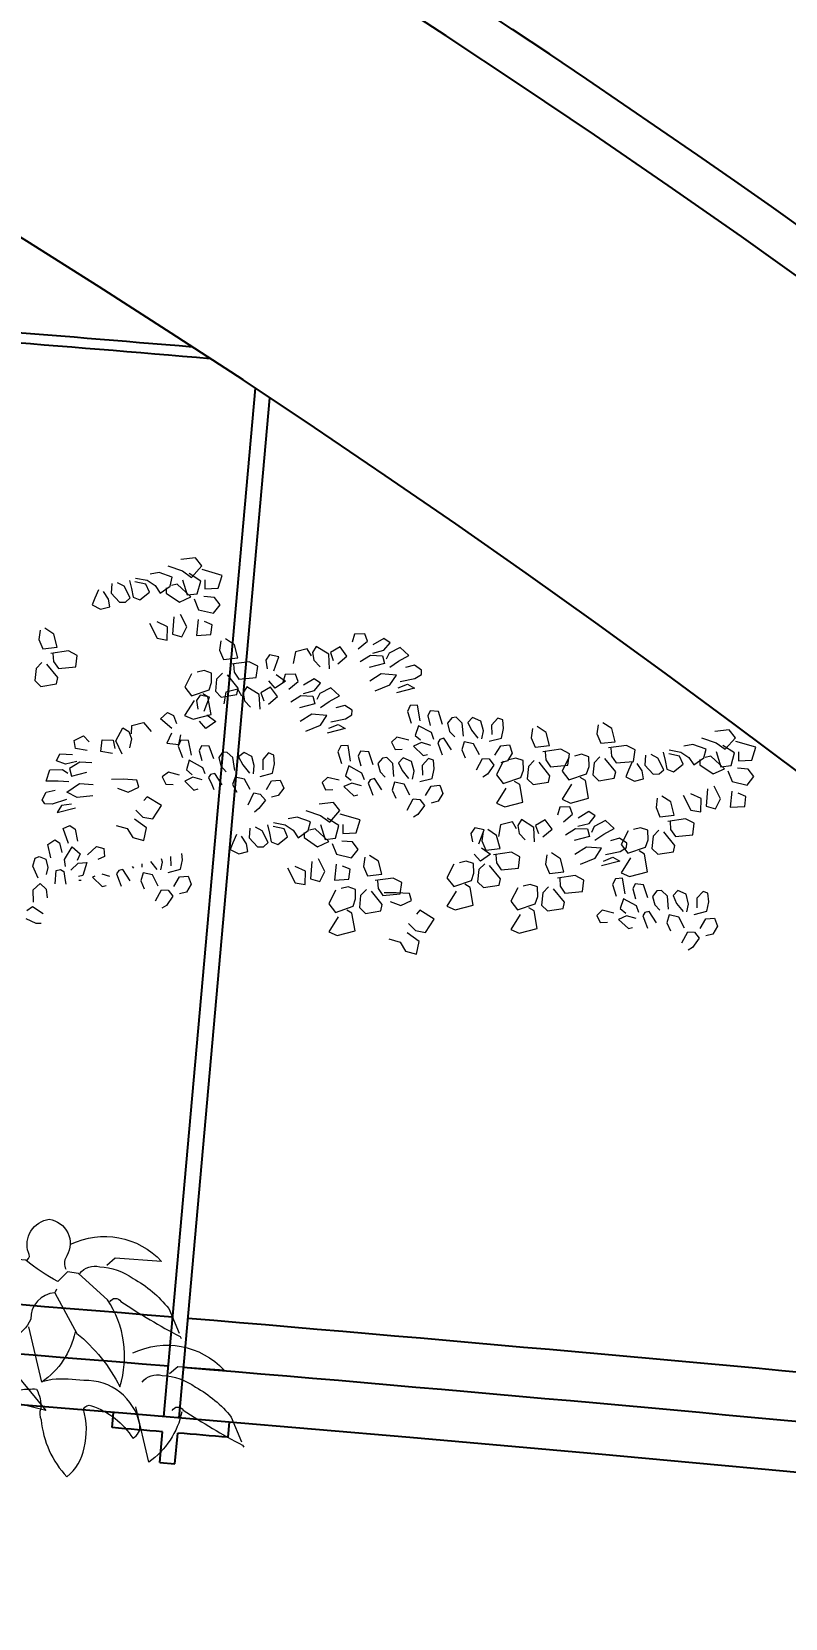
# Model space of a CAD drawing. Header units: metres. Extents: x 10 to 239, y 2 to 253.
# Drawn here: x 70.056 to 71.545, y 172.87 to 176.006 of the extents above; entities that cross this region are included whole.
import ezdxf

# ---------------------------------------------------------------- set-up
doc = ezdxf.new("R2010")
doc.units = ezdxf.units.M
doc.header["$MEASUREMENT"] = 0
doc.layers.get('Defpoints').update_dxf_attribs({"color": 9})
for name, color, linetype in [('-cotas', 252, 'Continuous'), ('1', 7, 'Continuous'), ('1estruct arco', 7, 'Continuous')]:
    doc.layers.add(name, color=color, linetype=linetype)
doc.layers.add('bloques veg', color=7, linetype='Continuous', lineweight=0, true_color=0xbbd5a5)
doc.styles.get("Standard").update_dxf_attribs({"font": 'arial.ttf'})
doc.dimstyles.get("Standard").update_dxf_attribs({"dimtxt": 0.18, "dimasz": 0.18, "dimexe": 0.18, "dimexo": 0.0625, "dimgap": 0.09, "dimtad": 0, "dimtih": 1, "dimtoh": 1, "dimdec": 4, "dimzin": 0, "dimdsep": 46, "dimtxsty": 'Standard', "dimcen": 0.09, "dimadec": 0, "dimazin": 0, "dimtfac": 1, "dimtdec": 4, "dimtofl": 0, "dimtmove": 0, "dimatfit": 3, "dimfxl": 1, "dimtolj": 1, "dimtzin": 0, "dimarcsym": 0})

# ---------------------------------------------------------------- blocks, each defined once
blk = doc.blocks.new('A$C510C2C19')
at = {"layer": 'bloques veg'}
for points in [[(1064.5, 302.1, 0.4142), (1065.3, 312.3, -0.472687), (1089.1, 358.3, -0.53009), (1116.4, 312.3, 0.260727), (1115.5, 296.2), (1116.4, 294.5)], [(1119.8, 327.7, -0.32872), (1241.5, 314.9), (1180.2, 314), (1170, 303.8)], [(1104.5, 262.1), (1137.6, 211.1, -0.107803), (1199.8, 145.5, 0.230988), (1174.2, 258.7), (1133.4, 290.2), (1118.9, 291.1), (1107, 277.4, -0.051575), (1062.8, 302.1), (1018.5, 302.1)], [(1135.1, 290.2, -0.301208), (1160.6, 301.3, -0.145798), (1205.7, 289.4, -0.098267), (1255.9, 253.6), (1272.1, 222.1)], [(1106.2, 267.2), (1104.5, 262.1, 0.41008), (1075.5, 224.7, -0.148804), (1054.2, 197.4, -0.087555), (1033.8, 179.6), (1105.3, 106.4), (1017.6, 120.9), (1015.1, 118.3)], [(1177.6, 256.2, -0.587067), (1192.1, 257.9, 0.025208), (1273.8, 217.9), (1275.5, 215.3)], [(1135.1, 212.8, -0.189499), (1096.8, 143), (1073.8, 214.5)], [(1213.5, 191.4, -0.32872), (1335.2, 178.6), (1273.9, 177.8), (1263.7, 167.6)], [(982.5, 97, -0.228485), (1014, 124.2, -0.153412), (1069.3, 131, -0.03476), (1090.6, 133.6, -0.136078), (1098.3, 108, 0.226822), (1100, 93.6, 0.168655), (1140, 21.2, 0.166977), (1159.5, 61.2, 0.132034), (1154.4, 112.3, -0.4142), (1164.6, 117.4, -0.176117), (1222.5, 79.1, 0.333328), (1230.2, 97.8, 0.370255), (1151.9, 149.8, 0.04158), (1110.2, 148), (1096.6, 143.8)], [(1228.8, 154, -0.301208), (1254.4, 165, -0.145798), (1299.5, 153.1, -0.098267), (1349.7, 117.4), (1365.8, 85.9)], [(1284.2, 119.1, -0.189499), (1245.9, 49.3), (1222.9, 120.8)], [(1271.4, 119.9, -0.587067), (1285.8, 121.6, 0.025208), (1367.5, 81.6), (1369.3, 79.1)]]:
    blk.add_lwpolyline(points, format="xyb", dxfattribs=at)
blk = doc.blocks.new('*D90')
at = {"layer": '-cotas', "color": 0, "lineweight": -2, "transparency": 16777216}
for p, q in [((35.5997, 175.5332), (35.5997, 162.1857)), ((89.3642, 175.5332), (89.3642, 162.1857)), ((35.7797, 162.3657), (58.2102, 162.3657)), ((89.1842, 162.3657), (59.8709, 162.3657))]:
    blk.add_line(p, q, dxfattribs=at)
at = {"layer": '-cotas', "color": 0, "transparency": 16777216}
for points in [[(35.7797, 162.3957), (35.7797, 162.3357), (35.5997, 162.3657)], [(89.1842, 162.3957), (89.1842, 162.3357), (89.3642, 162.3657)]]:
    blk.add_solid(points, dxfattribs=at)
at = {"layer": 'Defpoints', "color": 0, "transparency": 16777216}
for p in [(35.5997, 175.5957), (89.3642, 175.5957), (89.3642, 162.3657)]:
    blk.add_point(p, dxfattribs=at)
at = {"layer": '-cotas', "color": 0, "transparency": 16777216, "insert": (59.0405, 162.3657), "char_height": 0.3, "attachment_point": 5}
blk.add_mtext('\\A1;53.7645', dxfattribs=at)
blk = doc.blocks.new('A$C0C3707A3')
at = {"layer": 'bloques veg'}
for p, q in [((2.0243, 0.6061), (2.0473, 0.5983)), ((2.0674, 0.6188), (2.0448, 0.6163)), ((2.0473, 0.5983), (2.0617, 0.5882)), ((2.0617, 0.5882), (2.0777, 0.6064)), ((2.0777, 0.6064), (2.0674, 0.6188)), ((2.1096, 0.5917), (2.0781, 0.6007)), ((1.9364, 0.5779), (1.9359, 0.5626)), ((1.9561, 0.5739), (1.9454, 0.5791)), ((1.9657, 0.5555), (1.9561, 0.5739)), ((1.9642, 0.583), (1.9677, 0.57)), ((1.9902, 0.5772), (1.9729, 0.5807)), ((1.9736, 0.5867), (1.992, 0.5835)), ((1.9958, 0.5647), (1.9902, 0.5772)), ((1.992, 0.5835), (2.0046, 0.5752)), ((2.0108, 0.5955), (1.9964, 0.5928)), ((2.0046, 0.5752), (2.0125, 0.5634)), ((2.0314, 0.5882), (2.0108, 0.5955)), ((2.0125, 0.5634), (2.0281, 0.5745)), ((2.0281, 0.5745), (2.0314, 0.5882)), ((2.0389, 0.5774), (2.0303, 0.5751)), ((2.0605, 0.5576), (2.0389, 0.5774)), ((2.0476, 0.5844), (2.055, 0.5608)), ((2.0759, 0.5827), (2.0577, 0.5941)), ((2.0708, 0.5627), (2.0759, 0.5827)), ((2.0824, 0.5844), (2.0827, 0.5706)), ((2.1034, 0.5714), (2.1096, 0.5917)), ((1.9101, 0.5546), (1.9059, 0.5441)), ((1.9159, 0.5677), (1.9101, 0.5546)), ((1.9314, 0.5533), (1.9236, 0.5651)), ((1.9335, 0.5411), (1.9314, 0.5533)), ((1.9359, 0.5626), (1.9489, 0.5487)), ((1.9489, 0.5487), (1.9582, 0.5488)), ((1.9582, 0.5488), (1.9657, 0.5555)), ((1.9677, 0.57), (1.9701, 0.5567)), ((1.9701, 0.5567), (1.9805, 0.5525)), ((1.9805, 0.5525), (1.9958, 0.5647)), ((2.0219, 0.5717), (2.0217, 0.5635)), ((2.0217, 0.5635), (2.043, 0.5494)), ((2.043, 0.5494), (2.0605, 0.5576)), ((2.055, 0.5608), (2.0708, 0.5627)), ((2.066, 0.5545), (2.0729, 0.5377)), ((2.0979, 0.5572), (2.0812, 0.5585)), ((2.0827, 0.5706), (2.1034, 0.5714)), ((2.1068, 0.5456), (2.0979, 0.5572)), ((1.9059, 0.5441), (1.9194, 0.5373)), ((1.9194, 0.5373), (1.9335, 0.5411)), ((2.0341, 0.5261), (2.0321, 0.4988)), ((2.0545, 0.5107), (2.0446, 0.5301)), ((2.0729, 0.5377), (2.0964, 0.5323)), ((2.0964, 0.5323), (2.1068, 0.5456)), ((1.8248, 0.5038), (1.8229, 0.4893)), ((1.8462, 0.4979), (1.8322, 0.5069)), ((1.8517, 0.4773), (1.8462, 0.4979)), ((1.9961, 0.5159), (2.0082, 0.4924)), ((2.0243, 0.5107), (2.0083, 0.5181)), ((2.0241, 0.4897), (2.0243, 0.5107)), ((2.0321, 0.4988), (2.0472, 0.4947)), ((2.0472, 0.4947), (2.0545, 0.5107)), ((2.0723, 0.5224), (2.0697, 0.4973)), ((2.0697, 0.4973), (2.0926, 0.4988)), ((2.0943, 0.5143), (2.0824, 0.5193)), ((2.0926, 0.4988), (2.0943, 0.5143)), ((2.3177, 0.5009), (2.3141, 0.4883)), ((2.3338, 0.5017), (2.3177, 0.5009)), ((2.3381, 0.4901), (2.3338, 0.5017)), ((1.8229, 0.4893), (1.8291, 0.4747)), ((1.8291, 0.4747), (1.8517, 0.4773)), ((2.0082, 0.4924), (2.0241, 0.4897)), ((2.108, 0.4889), (2.1061, 0.4744)), ((2.1061, 0.4744), (2.1123, 0.4598)), ((2.1294, 0.483), (2.1153, 0.4921)), ((2.1349, 0.4624), (2.1294, 0.483)), ((2.2437, 0.4776), (2.2252, 0.4726)), ((2.2502, 0.4665), (2.2437, 0.4776)), ((2.2578, 0.4814), (2.2522, 0.4717)), ((2.2774, 0.4692), (2.2578, 0.4814)), ((2.2952, 0.4809), (2.28, 0.4722)), ((2.306, 0.4664), (2.2952, 0.4809)), ((2.3238, 0.4781), (2.3381, 0.4901)), ((2.3636, 0.4946), (2.3466, 0.4842)), ((2.3466, 0.4714), (2.3639, 0.4761)), ((2.3735, 0.4879), (2.3636, 0.4946)), ((2.3639, 0.4761), (2.3735, 0.4879)), ((2.3895, 0.4806), (2.3722, 0.4713)), ((2.4033, 0.468), (2.3895, 0.4806)), ((1.8279, 0.4534), (1.8188, 0.444)), ((1.8528, 0.4298), (1.8355, 0.4508)), ((1.8695, 0.4716), (1.8415, 0.4675)), ((1.8451, 0.4673), (1.8461, 0.4548)), ((1.8461, 0.4548), (1.8537, 0.444)), ((1.883, 0.4647), (1.8695, 0.4716)), ((1.8809, 0.4467), (1.883, 0.4647)), ((2.1123, 0.4598), (2.1349, 0.4624)), ((2.1527, 0.4567), (2.1247, 0.4527)), ((2.1283, 0.4525), (2.1293, 0.4399)), ((2.1662, 0.4498), (2.1527, 0.4567)), ((2.1641, 0.4318), (2.1662, 0.4498)), ((2.1847, 0.4676), (2.1789, 0.459)), ((2.1789, 0.459), (2.1813, 0.4457)), ((2.1995, 0.4646), (2.1847, 0.4676)), ((2.1914, 0.4426), (2.1995, 0.4646)), ((2.2252, 0.4726), (2.222, 0.4543)), ((2.2522, 0.4717), (2.2544, 0.4595)), ((2.2544, 0.4595), (2.2641, 0.4493)), ((2.2788, 0.4463), (2.2774, 0.4692)), ((2.28, 0.4722), (2.2846, 0.4595)), ((2.2918, 0.4544), (2.306, 0.4664)), ((2.3269, 0.458), (2.3428, 0.4681)), ((2.3648, 0.4554), (2.341, 0.449)), ((2.3428, 0.4681), (2.3616, 0.4673)), ((2.3616, 0.4673), (2.3648, 0.4554)), ((2.3722, 0.4713), (2.3677, 0.462)), ((2.3734, 0.4495), (2.3871, 0.459)), ((2.3871, 0.459), (2.4033, 0.468)), ((2.412, 0.4529), (2.3979, 0.4491)), ((2.4233, 0.4454), (2.412, 0.4529)), ((1.8188, 0.444), (1.8169, 0.4249)), ((1.8169, 0.4249), (1.8263, 0.4158)), ((1.8508, 0.42), (1.8528, 0.4298)), ((1.8537, 0.444), (1.8809, 0.4467)), ((2.0626, 0.4372), (2.052, 0.4158)), ((2.0821, 0.4424), (2.0713, 0.4395)), ((2.0936, 0.4385), (2.0821, 0.4424)), ((2.0902, 0.412), (2.0941, 0.4235)), ((2.0941, 0.4235), (2.0936, 0.4385)), ((2.102, 0.4291), (2.1001, 0.41)), ((2.1111, 0.4386), (2.102, 0.4291)), ((2.136, 0.415), (2.1187, 0.436)), ((2.1293, 0.4399), (2.1368, 0.4292)), ((2.1368, 0.4292), (2.1641, 0.4318)), ((2.194, 0.4154), (2.184, 0.4267)), ((2.2097, 0.4266), (2.194, 0.4154)), ((2.1953, 0.4367), (2.2097, 0.4266)), ((2.2092, 0.4369), (2.2056, 0.4243)), ((2.2253, 0.4377), (2.2092, 0.4369)), ((2.2153, 0.4141), (2.2296, 0.4261)), ((2.2296, 0.4261), (2.2253, 0.4377)), ((2.2551, 0.4306), (2.2381, 0.4202)), ((2.265, 0.424), (2.2551, 0.4306)), ((2.2554, 0.4121), (2.265, 0.424)), ((2.3599, 0.4389), (2.3421, 0.4272)), ((2.3837, 0.4371), (2.3599, 0.4389)), ((2.3738, 0.4217), (2.3837, 0.4371)), ((2.3867, 0.417), (2.4014, 0.4233)), ((2.3898, 0.4272), (2.4129, 0.4322)), ((2.4014, 0.4233), (2.4124, 0.4169)), ((2.4129, 0.4322), (2.4229, 0.4383)), ((2.4229, 0.4383), (2.4233, 0.4454)), ((1.8263, 0.4158), (1.8508, 0.42)), ((2.052, 0.4158), (2.0626, 0.4023)), ((2.0626, 0.4023), (2.0902, 0.412)), ((2.0762, 0.4036), (2.0704, 0.3951)), ((2.091, 0.4006), (2.0762, 0.4036)), ((2.0885, 0.4011), (2.0803, 0.4059)), ((2.0829, 0.3787), (2.091, 0.4006)), ((2.0936, 0.3734), (2.0885, 0.4011)), ((2.1001, 0.41), (2.1095, 0.4009)), ((2.1095, 0.4009), (2.134, 0.4051)), ((2.1167, 0.4087), (2.1135, 0.3903)), ((2.1352, 0.4136), (2.1167, 0.4087)), ((2.134, 0.4051), (2.136, 0.415)), ((2.1417, 0.4025), (2.1352, 0.4136)), ((2.1493, 0.4174), (2.1437, 0.4078)), ((2.1437, 0.4078), (2.1459, 0.3955)), ((2.1689, 0.4052), (2.1493, 0.4174)), ((2.1703, 0.3823), (2.1689, 0.4052)), ((2.1867, 0.4169), (2.1715, 0.4082)), ((2.1715, 0.4082), (2.1761, 0.3955)), ((2.1833, 0.3904), (2.1975, 0.4024)), ((2.1975, 0.4024), (2.1867, 0.4169)), ((2.2184, 0.394), (2.2343, 0.4041)), ((2.2343, 0.4041), (2.2531, 0.4033)), ((2.2381, 0.4074), (2.2554, 0.4121)), ((2.2531, 0.4033), (2.2563, 0.3914)), ((2.2637, 0.4073), (2.2592, 0.398)), ((2.281, 0.4166), (2.2637, 0.4073)), ((2.2786, 0.395), (2.2948, 0.404)), ((2.2948, 0.404), (2.281, 0.4166)), ((2.3508, 0.4121), (2.3738, 0.4217)), ((2.4124, 0.4169), (2.3841, 0.4093)), ((2.0142, 0.366), (2.0254, 0.3761)), ((2.0254, 0.3761), (2.0348, 0.3716)), ((2.0668, 0.3953), (2.0522, 0.3716)), ((2.0654, 0.3658), (2.0936, 0.3734)), ((2.0704, 0.3951), (2.0728, 0.3818)), ((2.1459, 0.3955), (2.1556, 0.3853)), ((2.2563, 0.3914), (2.2324, 0.385)), ((2.2514, 0.3749), (2.2336, 0.3632)), ((2.2752, 0.3732), (2.2514, 0.3749)), ((2.2649, 0.3855), (2.2786, 0.395)), ((2.3035, 0.3889), (2.2894, 0.3851)), ((2.3148, 0.3815), (2.3035, 0.3889)), ((2.3044, 0.3682), (2.3144, 0.3744)), ((2.3144, 0.3744), (2.3148, 0.3815)), ((2.4057, 0.3895), (2.4013, 0.3802)), ((2.4013, 0.3802), (2.4073, 0.362)), ((2.4172, 0.3903), (2.4057, 0.3895)), ((2.4214, 0.3658), (2.4172, 0.3903)), ((2.4369, 0.3816), (2.4333, 0.3736)), ((2.4333, 0.3736), (2.4373, 0.3584)), ((2.45, 0.3805), (2.4369, 0.3816)), ((2.4567, 0.3601), (2.45, 0.3805)), ((1.9444, 0.3311), (1.9552, 0.3514)), ((1.9552, 0.3514), (1.9649, 0.3459)), ((1.9693, 0.3424), (1.9694, 0.3552)), ((1.9694, 0.3552), (1.9878, 0.3602)), ((1.9878, 0.3602), (1.9998, 0.3459)), ((2.0321, 0.3511), (2.0142, 0.366)), ((2.0348, 0.3716), (2.0394, 0.3588)), ((2.0522, 0.3716), (2.0654, 0.3658)), ((2.0855, 0.3514), (2.0755, 0.3627)), ((2.1012, 0.3626), (2.0855, 0.3514)), ((2.0868, 0.3727), (2.1012, 0.3626)), ((2.2423, 0.3481), (2.2653, 0.3577)), ((2.2653, 0.3577), (2.2752, 0.3732)), ((2.3039, 0.3529), (2.2756, 0.3454)), ((2.2782, 0.353), (2.2928, 0.3593)), ((2.2813, 0.3632), (2.3044, 0.3682)), ((2.2928, 0.3593), (2.3039, 0.3529)), ((2.4188, 0.3581), (2.4136, 0.3428)), ((2.4392, 0.3473), (2.4188, 0.3581)), ((2.4712, 0.371), (2.4643, 0.3622)), ((2.4643, 0.3622), (2.4677, 0.3491)), ((2.4677, 0.3491), (2.4758, 0.3408)), ((2.478, 0.3717), (2.4712, 0.371)), ((2.4874, 0.3626), (2.478, 0.3717)), ((2.4894, 0.3422), (2.4874, 0.3626)), ((2.5036, 0.3716), (2.4964, 0.3638)), ((2.4964, 0.3638), (2.5021, 0.3514)), ((2.5021, 0.3514), (2.5123, 0.339)), ((2.5168, 0.3658), (2.5036, 0.3716)), ((2.5209, 0.3506), (2.5168, 0.3658)), ((2.5184, 0.3383), (2.5209, 0.3506)), ((2.5434, 0.3706), (2.5335, 0.3598)), ((2.5335, 0.3598), (2.5341, 0.3448)), ((2.5511, 0.368), (2.5434, 0.3706)), ((2.5494, 0.3396), (2.5524, 0.3544)), ((2.5524, 0.3544), (2.5511, 0.368)), ((2.5977, 0.3549), (2.5957, 0.3404)), ((2.619, 0.349), (2.605, 0.358)), ((2.6246, 0.3283), (2.619, 0.349)), ((2.7006, 0.3615), (2.6987, 0.347)), ((2.722, 0.3556), (2.7079, 0.3646)), ((2.7275, 0.335), (2.722, 0.3556)), ((2.906, 0.3549), (2.8834, 0.3523)), ((2.9163, 0.3425), (2.906, 0.3549)), ((1.8793, 0.3311), (1.8936, 0.3384)), ((1.8814, 0.3188), (1.8793, 0.3311)), ((1.8936, 0.3384), (1.903, 0.3293)), ((1.921, 0.3143), (1.9231, 0.3324)), ((1.9231, 0.3324), (1.9406, 0.3324)), ((1.9406, 0.3324), (1.943, 0.3191)), ((1.9546, 0.3105), (1.9444, 0.3311)), ((1.9649, 0.3459), (1.9692, 0.3342)), ((1.9692, 0.3342), (1.9659, 0.3205)), ((2.0317, 0.344), (2.0243, 0.3281)), ((2.0243, 0.3281), (2.0434, 0.3262)), ((2.0466, 0.333), (2.0421, 0.3236)), ((2.0421, 0.3236), (2.0492, 0.3057)), ((2.0434, 0.3262), (2.0465, 0.341)), ((2.0583, 0.3326), (2.0466, 0.333)), ((2.0633, 0.3095), (2.0583, 0.3326)), ((2.0791, 0.3242), (2.0755, 0.3163)), ((2.0909, 0.3239), (2.0791, 0.3242)), ((2.0986, 0.3038), (2.0909, 0.3239)), ((2.2972, 0.3256), (2.2928, 0.3162)), ((2.3087, 0.3263), (2.2972, 0.3256)), ((2.3129, 0.3018), (2.3087, 0.3263)), ((2.3853, 0.3399), (2.377, 0.3318)), ((2.377, 0.3318), (2.3824, 0.3205)), ((2.4039, 0.3355), (2.3853, 0.3399)), ((2.4236, 0.3315), (2.4112, 0.3258)), ((2.4112, 0.3258), (2.4267, 0.3114)), ((2.4136, 0.3428), (2.4224, 0.3358)), ((2.4387, 0.3274), (2.4236, 0.3315)), ((2.4431, 0.3367), (2.4392, 0.3473)), ((2.4524, 0.3369), (2.4492, 0.3314)), ((2.4492, 0.3314), (2.4532, 0.3208)), ((2.4589, 0.3386), (2.4524, 0.3369)), ((2.4707, 0.3208), (2.4589, 0.3386)), ((2.4906, 0.3332), (2.487, 0.3206)), ((2.5054, 0.3302), (2.4906, 0.3332)), ((2.5147, 0.3129), (2.5054, 0.3302)), ((2.5299, 0.3344), (2.5494, 0.3396)), ((2.5392, 0.3125), (2.548, 0.3276)), ((2.548, 0.3276), (2.5616, 0.3289)), ((2.5616, 0.3289), (2.5662, 0.3162)), ((2.5957, 0.3404), (2.602, 0.3258)), ((2.602, 0.3258), (2.6246, 0.3283)), ((2.6987, 0.347), (2.7049, 0.3324)), ((2.7049, 0.3324), (2.7275, 0.335)), ((2.7453, 0.3293), (2.7173, 0.3253)), ((2.7208, 0.3251), (2.7219, 0.3125)), ((2.7588, 0.3224), (2.7453, 0.3293)), ((2.8494, 0.3316), (2.835, 0.3289)), ((2.87, 0.3243), (2.8494, 0.3316)), ((2.8628, 0.3422), (2.8859, 0.3344)), ((2.8666, 0.3106), (2.87, 0.3243)), ((2.8859, 0.3344), (2.9002, 0.3243)), ((2.9145, 0.3188), (2.8963, 0.3302)), ((2.9002, 0.3243), (2.9163, 0.3425)), ((2.9481, 0.3278), (2.9166, 0.3368)), ((2.9419, 0.3075), (2.9481, 0.3278)), ((1.8517, 0.2993), (1.857, 0.31)), ((1.866, 0.2938), (1.8517, 0.2993)), ((1.857, 0.31), (1.8769, 0.3095)), ((1.8997, 0.3156), (1.8814, 0.3188)), ((1.9393, 0.3111), (1.921, 0.3143)), ((2.0596, 0.3016), (2.0555, 0.2865)), ((2.0814, 0.2899), (2.0596, 0.3016)), ((2.0755, 0.3163), (2.0795, 0.3011)), ((2.112, 0.3144), (2.1062, 0.3059)), ((2.1062, 0.3059), (2.1097, 0.2929)), ((2.1191, 0.314), (2.112, 0.3144)), ((2.1282, 0.306), (2.1191, 0.314)), ((2.1313, 0.2859), (2.1282, 0.306)), ((2.1458, 0.3142), (2.1372, 0.3072)), ((2.1372, 0.3072), (2.144, 0.2951)), ((2.1579, 0.3081), (2.1458, 0.3142)), ((2.1617, 0.294), (2.1579, 0.3081)), ((2.1754, 0.3035), (2.1752, 0.2871)), ((2.1843, 0.314), (2.1754, 0.3035)), ((2.1922, 0.3103), (2.1843, 0.314)), ((2.1935, 0.2967), (2.1922, 0.3103)), ((2.2928, 0.3162), (2.2988, 0.2981)), ((2.3284, 0.3176), (2.3248, 0.3097)), ((2.3248, 0.3097), (2.3288, 0.2945)), ((2.3415, 0.3165), (2.3284, 0.3176)), ((2.3482, 0.2962), (2.3415, 0.3165)), ((2.3627, 0.307), (2.3558, 0.2982)), ((2.3695, 0.3077), (2.3627, 0.307)), ((2.3789, 0.2986), (2.3695, 0.3077)), ((2.3809, 0.2782), (2.3789, 0.2986)), ((2.3824, 0.3205), (2.3938, 0.3212)), ((2.3951, 0.3076), (2.3879, 0.2998)), ((2.3879, 0.2998), (2.3936, 0.2874)), ((2.4083, 0.3018), (2.3951, 0.3076)), ((2.4124, 0.2866), (2.4083, 0.3018)), ((2.4349, 0.3066), (2.425, 0.2958)), ((2.4267, 0.3114), (2.4332, 0.3131)), ((2.4426, 0.304), (2.4349, 0.3066)), ((2.4439, 0.2904), (2.4426, 0.304)), ((2.4532, 0.3208), (2.4566, 0.3124)), ((2.487, 0.3206), (2.4927, 0.3081)), ((2.5105, 0.2896), (2.5197, 0.3072)), ((2.5197, 0.3072), (2.5303, 0.3066)), ((2.5303, 0.3066), (2.5376, 0.2969)), ((2.5522, 0.3031), (2.5417, 0.2817)), ((2.559, 0.3038), (2.5482, 0.3009)), ((2.5662, 0.3162), (2.559, 0.3038)), ((2.5717, 0.3084), (2.5609, 0.3055)), ((2.5833, 0.3045), (2.5717, 0.3084)), ((2.5838, 0.2895), (2.5833, 0.3045)), ((2.6007, 0.3045), (2.5916, 0.2951)), ((2.6256, 0.2809), (2.6084, 0.3019)), ((2.6424, 0.3226), (2.6144, 0.3186)), ((2.6179, 0.3184), (2.6189, 0.3059)), ((2.6189, 0.3059), (2.6265, 0.2951)), ((2.6558, 0.3158), (2.6424, 0.3226)), ((2.6551, 0.3098), (2.6446, 0.2883)), ((2.6537, 0.2978), (2.6558, 0.3158)), ((2.6747, 0.315), (2.6638, 0.3121)), ((2.6862, 0.3111), (2.6747, 0.315)), ((2.6867, 0.2961), (2.6862, 0.3111)), ((2.6945, 0.3017), (2.6927, 0.2826)), ((2.7036, 0.3111), (2.6945, 0.3017)), ((2.7286, 0.2876), (2.7113, 0.3085)), ((2.7219, 0.3125), (2.7294, 0.3018)), ((2.7294, 0.3018), (2.7566, 0.3044)), ((2.7544, 0.3038), (2.7487, 0.2906)), ((2.7566, 0.3044), (2.7588, 0.3224)), ((2.77, 0.2894), (2.7621, 0.3012)), ((2.775, 0.314), (2.7744, 0.2987)), ((2.7744, 0.2987), (2.7875, 0.2847)), ((2.7947, 0.3099), (2.784, 0.3152)), ((2.8043, 0.2916), (2.7947, 0.3099)), ((2.8027, 0.3191), (2.8062, 0.306)), ((2.8062, 0.306), (2.8086, 0.2927)), ((2.8287, 0.3132), (2.8115, 0.3168)), ((2.8122, 0.3228), (2.8305, 0.3195)), ((2.819, 0.2885), (2.8344, 0.3008)), ((2.8344, 0.3008), (2.8287, 0.3132)), ((2.8305, 0.3195), (2.8432, 0.3113)), ((2.8432, 0.3113), (2.851, 0.2994)), ((2.851, 0.2994), (2.8666, 0.3106)), ((2.8604, 0.3078), (2.8603, 0.2996)), ((2.8603, 0.2996), (2.8815, 0.2855)), ((2.8775, 0.3135), (2.8688, 0.3112)), ((2.8991, 0.2937), (2.8775, 0.3135)), ((2.8861, 0.3205), (2.8936, 0.2969)), ((2.8936, 0.2969), (2.9094, 0.2988)), ((2.9094, 0.2988), (2.9145, 0.3188)), ((2.921, 0.3205), (2.9212, 0.3066)), ((2.9212, 0.3066), (2.9419, 0.3075)), ((1.8359, 0.2671), (1.8416, 0.2849)), ((1.8416, 0.2849), (1.8612, 0.2855)), ((1.8612, 0.2855), (1.8698, 0.2797)), ((1.8834, 0.2984), (1.866, 0.2938)), ((1.8883, 0.2974), (1.8724, 0.2873)), ((1.8724, 0.2873), (1.8756, 0.2754)), ((1.8756, 0.2754), (1.8994, 0.2818)), ((1.9071, 0.2966), (1.8883, 0.2974)), ((2.0275, 0.2825), (2.0178, 0.2752)), ((2.0178, 0.2752), (2.0232, 0.2639)), ((2.045, 0.2779), (2.0275, 0.2825)), ((2.0655, 0.2752), (2.0534, 0.2685)), ((2.0555, 0.2865), (2.0646, 0.2785)), ((2.0806, 0.2711), (2.0655, 0.2752)), ((2.0851, 0.2805), (2.0814, 0.2899)), ((2.0935, 0.2792), (2.0901, 0.2748)), ((2.0901, 0.2748), (2.0954, 0.2635)), ((2.1, 0.281), (2.0935, 0.2792)), ((2.1118, 0.2632), (2.1, 0.281)), ((2.1097, 0.2929), (2.118, 0.2835)), ((2.1318, 0.2755), (2.1279, 0.264)), ((2.1465, 0.2725), (2.1318, 0.2755)), ((2.144, 0.2951), (2.1545, 0.2816)), ((2.1606, 0.2809), (2.1617, 0.294)), ((2.171, 0.2767), (2.1905, 0.282)), ((2.1905, 0.282), (2.1935, 0.2967)), ((2.2768, 0.2759), (2.2685, 0.2678)), ((2.2954, 0.2716), (2.2768, 0.2759)), ((2.3103, 0.2942), (2.3051, 0.2788)), ((2.3051, 0.2788), (2.3139, 0.2719)), ((2.3307, 0.2833), (2.3103, 0.2942)), ((2.3346, 0.2728), (2.3307, 0.2833)), ((2.3504, 0.2747), (2.3439, 0.2729)), ((2.3622, 0.2569), (2.3504, 0.2747)), ((2.3558, 0.2982), (2.3592, 0.2852)), ((2.3592, 0.2852), (2.3673, 0.2769)), ((2.3936, 0.2874), (2.4038, 0.275)), ((2.4099, 0.2743), (2.4124, 0.2866)), ((2.4214, 0.2704), (2.4409, 0.2756)), ((2.425, 0.2958), (2.4256, 0.2808)), ((2.4409, 0.2756), (2.4439, 0.2904)), ((2.5275, 0.2826), (2.5205, 0.2783)), ((2.5376, 0.2969), (2.5275, 0.2826)), ((2.5417, 0.2817), (2.5522, 0.2682)), ((2.5522, 0.2682), (2.5799, 0.278)), ((2.5799, 0.278), (2.5838, 0.2895)), ((2.5916, 0.2951), (2.5897, 0.276)), ((2.5897, 0.276), (2.5992, 0.2669)), ((2.6236, 0.2711), (2.6256, 0.2809)), ((2.6265, 0.2951), (2.6537, 0.2978)), ((2.6446, 0.2883), (2.6552, 0.2749)), ((2.6552, 0.2749), (2.6828, 0.2846)), ((2.6811, 0.2737), (2.6728, 0.2785)), ((2.6828, 0.2846), (2.6867, 0.2961)), ((2.6927, 0.2826), (2.7021, 0.2735)), ((2.7021, 0.2735), (2.7265, 0.2777)), ((2.7265, 0.2777), (2.7286, 0.2876)), ((2.7487, 0.2906), (2.7445, 0.2802)), ((2.7445, 0.2802), (2.758, 0.2733)), ((2.758, 0.2733), (2.7721, 0.2771)), ((2.7721, 0.2771), (2.77, 0.2894)), ((2.7875, 0.2847), (2.7967, 0.2849)), ((2.7967, 0.2849), (2.8043, 0.2916)), ((2.8086, 0.2927), (2.819, 0.2885)), ((2.8815, 0.2855), (2.8991, 0.2937)), ((2.9046, 0.2905), (2.9114, 0.2737)), ((2.9114, 0.2737), (2.935, 0.2684)), ((2.9364, 0.2932), (2.9198, 0.2946)), ((2.935, 0.2684), (2.9454, 0.2817)), ((2.9454, 0.2817), (2.9364, 0.2932)), ((1.8299, 0.2376), (1.8359, 0.2497)), ((1.8544, 0.2674), (1.8359, 0.2671)), ((1.8359, 0.2497), (1.85, 0.2534)), ((1.8711, 0.2661), (1.8544, 0.2674)), ((1.8684, 0.2502), (1.888, 0.2636)), ((1.8846, 0.2418), (1.8684, 0.2502)), ((1.888, 0.2636), (1.9093, 0.2623)), ((1.9568, 0.271), (1.9383, 0.2707)), ((1.9478, 0.257), (1.9645, 0.251)), ((1.9781, 0.2697), (1.9568, 0.271)), ((1.9645, 0.251), (1.981, 0.2589)), ((1.981, 0.2589), (1.9781, 0.2697)), ((2.0232, 0.2639), (2.0349, 0.2635)), ((2.0534, 0.2685), (2.0675, 0.2548)), ((2.0675, 0.2548), (2.074, 0.2566)), ((2.0954, 0.2635), (2.0985, 0.2561)), ((2.1279, 0.264), (2.1346, 0.2518)), ((2.1555, 0.2563), (2.1465, 0.2725)), ((2.1526, 0.2323), (2.1616, 0.2509)), ((2.1616, 0.2509), (2.1714, 0.2489)), ((2.1714, 0.2489), (2.1798, 0.2395)), ((2.1811, 0.2562), (2.1891, 0.2699)), ((2.1891, 0.2699), (2.2027, 0.2713)), ((2.2084, 0.2588), (2.1998, 0.2472)), ((2.2027, 0.2713), (2.2084, 0.2588)), ((2.2685, 0.2678), (2.2739, 0.2565)), ((2.2739, 0.2565), (2.2853, 0.2572)), ((2.3151, 0.2675), (2.3027, 0.2619)), ((2.3027, 0.2619), (2.3182, 0.2474)), ((2.3302, 0.2634), (2.3151, 0.2675)), ((2.3182, 0.2474), (2.3247, 0.2492)), ((2.3439, 0.2729), (2.3407, 0.2674)), ((2.3407, 0.2674), (2.3447, 0.2569)), ((2.3447, 0.2569), (2.3481, 0.2485)), ((2.3821, 0.2692), (2.3785, 0.2566)), ((2.3785, 0.2566), (2.3842, 0.2442)), ((2.3969, 0.2662), (2.3821, 0.2692)), ((2.4062, 0.2489), (2.3969, 0.2662)), ((2.4307, 0.2485), (2.4395, 0.2636)), ((2.4395, 0.2636), (2.4531, 0.2649)), ((2.4577, 0.2522), (2.4505, 0.2398)), ((2.4531, 0.2649), (2.4577, 0.2522)), ((2.5565, 0.2612), (2.5419, 0.2375)), ((2.5782, 0.267), (2.5699, 0.2718)), ((2.5833, 0.2393), (2.5782, 0.267)), ((2.5992, 0.2669), (2.6236, 0.2711)), ((2.6594, 0.2679), (2.6448, 0.2442)), ((2.6862, 0.246), (2.6811, 0.2737)), ((2.8155, 0.2411), (2.8014, 0.2501)), ((2.8346, 0.252), (2.8468, 0.2285)), ((2.8628, 0.2468), (2.8469, 0.2541)), ((2.8726, 0.2622), (2.8706, 0.2349)), ((2.8931, 0.2467), (2.8832, 0.2662)), ((2.9109, 0.2585), (2.9083, 0.2334)), ((2.9328, 0.2504), (2.921, 0.2554)), ((2.9312, 0.2348), (2.9328, 0.2504)), ((1.8338, 0.2316), (1.8299, 0.2376)), ((1.8455, 0.2313), (1.8338, 0.2316)), ((1.868, 0.2385), (1.8455, 0.2313)), ((1.86, 0.2293), (1.8536, 0.2183)), ((1.8536, 0.2183), (1.8819, 0.2259)), ((1.8758, 0.2312), (1.86, 0.2293)), ((1.9093, 0.2449), (1.8846, 0.2418)), ((1.9943, 0.2439), (1.989, 0.2378)), ((2.0166, 0.2301), (1.9943, 0.2439)), ((2.0036, 0.2091), (2.0166, 0.2301)), ((2.1694, 0.2263), (2.1627, 0.221)), ((2.1798, 0.2395), (2.1694, 0.2263)), ((2.1998, 0.2472), (2.189, 0.2443)), ((2.2433, 0.224), (2.2663, 0.2162)), ((2.2864, 0.2367), (2.2638, 0.2341)), ((2.2807, 0.2061), (2.2967, 0.2243)), ((2.2967, 0.2243), (2.2864, 0.2367)), ((2.4019, 0.2257), (2.4112, 0.2433)), ((2.4112, 0.2433), (2.4218, 0.2426)), ((2.4291, 0.2329), (2.419, 0.2186)), ((2.4218, 0.2426), (2.4291, 0.2329)), ((2.4505, 0.2398), (2.4396, 0.2369)), ((2.5419, 0.2375), (2.555, 0.2318)), ((2.555, 0.2318), (2.5833, 0.2393)), ((2.6412, 0.2316), (2.6376, 0.219)), ((2.6572, 0.2324), (2.6412, 0.2316)), ((2.6448, 0.2442), (2.658, 0.2384)), ((2.6615, 0.2207), (2.6572, 0.2324)), ((2.658, 0.2384), (2.6862, 0.246)), ((2.6871, 0.2253), (2.6701, 0.2149)), ((2.697, 0.2186), (2.6871, 0.2253)), ((2.7941, 0.247), (2.7922, 0.2325)), ((2.7922, 0.2325), (2.7984, 0.2179)), ((2.821, 0.2204), (2.8155, 0.2411)), ((2.8468, 0.2285), (2.8626, 0.2258)), ((2.8626, 0.2258), (2.8628, 0.2468)), ((2.8706, 0.2349), (2.8857, 0.2308)), ((2.8857, 0.2308), (2.8931, 0.2467)), ((2.9083, 0.2334), (2.9312, 0.2348)), ((1.9935, 0.1948), (1.9747, 0.2084)), ((1.9767, 0.2228), (1.9878, 0.2118)), ((1.9878, 0.2118), (2.0036, 0.2091)), ((2.1832, 0.2009), (2.1867, 0.1878)), ((2.1926, 0.2046), (2.211, 0.2013)), ((2.211, 0.2013), (2.2236, 0.1931)), ((2.2298, 0.2134), (2.2154, 0.2107)), ((2.2504, 0.2061), (2.2298, 0.2134)), ((2.2471, 0.1924), (2.2504, 0.2061)), ((2.2663, 0.2162), (2.2807, 0.2061)), ((2.2665, 0.2023), (2.274, 0.1787)), ((2.2949, 0.2006), (2.2767, 0.212)), ((2.2898, 0.1806), (2.2949, 0.2006)), ((2.3286, 0.2096), (2.2971, 0.2186)), ((2.3014, 0.2023), (2.3017, 0.1884)), ((2.3224, 0.1893), (2.3286, 0.2096)), ((2.419, 0.2186), (2.412, 0.2144)), ((2.5487, 0.2033), (2.5455, 0.185)), ((2.5672, 0.2083), (2.5487, 0.2033)), ((2.5736, 0.1972), (2.5672, 0.2083)), ((2.5813, 0.212), (2.5757, 0.2024)), ((2.5757, 0.2024), (2.5778, 0.1902)), ((2.6008, 0.1998), (2.5813, 0.212)), ((2.6023, 0.177), (2.6008, 0.1998)), ((2.6186, 0.2116), (2.6035, 0.2029)), ((2.6035, 0.2029), (2.6081, 0.1901)), ((2.6295, 0.197), (2.6186, 0.2116)), ((2.6473, 0.2088), (2.6615, 0.2207)), ((2.67, 0.2021), (2.6874, 0.2067)), ((2.6874, 0.2067), (2.697, 0.2186)), ((2.6956, 0.202), (2.6912, 0.1926)), ((2.7129, 0.2113), (2.6956, 0.202)), ((2.7268, 0.1987), (2.7129, 0.2113)), ((2.7682, 0.2005), (2.7573, 0.1976)), ((2.7797, 0.1966), (2.7682, 0.2005)), ((2.7984, 0.2179), (2.821, 0.2204)), ((2.8388, 0.2147), (2.8108, 0.2107)), ((2.8144, 0.2105), (2.8154, 0.198)), ((2.8523, 0.2079), (2.8388, 0.2147)), ((2.8501, 0.1898), (2.8523, 0.2079)), ((1.8392, 0.1679), (1.85, 0.1755)), ((1.85, 0.1755), (1.8572, 0.1704)), ((1.8628, 0.1929), (1.8731, 0.1979)), ((1.8714, 0.1696), (1.8628, 0.1929)), ((1.8731, 0.1979), (1.8816, 0.1921)), ((1.8816, 0.1921), (1.8855, 0.1733)), ((1.946, 0.1983), (1.9635, 0.1937)), ((1.9635, 0.1937), (1.972, 0.1797)), ((1.972, 0.1797), (1.9895, 0.1751)), ((1.9895, 0.1751), (1.9935, 0.1948)), ((2.1349, 0.1856), (2.1291, 0.1724)), ((2.1504, 0.1712), (2.1426, 0.183)), ((2.1554, 0.1958), (2.1549, 0.1805)), ((2.1549, 0.1805), (2.1679, 0.1665)), ((2.1751, 0.1917), (2.1644, 0.197)), ((2.1847, 0.1734), (2.1751, 0.1917)), ((2.1867, 0.1878), (2.1891, 0.1745)), ((2.1891, 0.1745), (2.1995, 0.1703)), ((2.2092, 0.195), (2.1919, 0.1986)), ((2.1995, 0.1703), (2.2148, 0.1826)), ((2.2148, 0.1826), (2.2092, 0.195)), ((2.2236, 0.1931), (2.2315, 0.1812)), ((2.2315, 0.1812), (2.2471, 0.1924)), ((2.2409, 0.1896), (2.2407, 0.1814)), ((2.2407, 0.1814), (2.262, 0.1673)), ((2.2579, 0.1953), (2.2493, 0.193)), ((2.2795, 0.1755), (2.2579, 0.1953)), ((2.262, 0.1673), (2.2795, 0.1755)), ((2.274, 0.1787), (2.2898, 0.1806)), ((2.3169, 0.175), (2.3002, 0.1764)), ((2.3017, 0.1884), (2.3224, 0.1893)), ((2.3258, 0.1635), (2.3169, 0.175)), ((2.5082, 0.1983), (2.5023, 0.1897)), ((2.5023, 0.1897), (2.5047, 0.1764)), ((2.5229, 0.1952), (2.5082, 0.1983)), ((2.5149, 0.1733), (2.5229, 0.1952)), ((2.5213, 0.1928), (2.5193, 0.1783)), ((2.5193, 0.1783), (2.5256, 0.1637)), ((2.5426, 0.1869), (2.5286, 0.1959)), ((2.5481, 0.1663), (2.5426, 0.1869)), ((2.5778, 0.1902), (2.5875, 0.18)), ((2.6152, 0.1851), (2.6295, 0.197)), ((2.6504, 0.1887), (2.6663, 0.1987)), ((2.6883, 0.186), (2.6644, 0.1796)), ((2.6663, 0.1987), (2.6851, 0.198)), ((2.6851, 0.198), (2.6883, 0.186)), ((2.6968, 0.1802), (2.7106, 0.1897)), ((2.7106, 0.1897), (2.7268, 0.1987)), ((2.7355, 0.1836), (2.7214, 0.1798)), ((2.7468, 0.1761), (2.7355, 0.1836)), ((2.7486, 0.1952), (2.7381, 0.1738)), ((2.7464, 0.169), (2.7468, 0.1761)), ((2.7763, 0.1701), (2.7802, 0.1816)), ((2.7802, 0.1816), (2.7797, 0.1966)), ((2.788, 0.1872), (2.7862, 0.1681)), ((2.7971, 0.1966), (2.788, 0.1872)), ((2.8221, 0.173), (2.8048, 0.194)), ((2.8154, 0.198), (2.8229, 0.1872)), ((2.8229, 0.1872), (2.8501, 0.1898)), ((1.8437, 0.147), (1.8392, 0.1679)), ((1.8572, 0.1704), (1.8612, 0.1552)), ((1.8652, 0.1447), (1.8774, 0.1642)), ((1.8774, 0.1642), (1.8896, 0.1535)), ((1.8896, 0.1535), (1.8854, 0.1431)), ((1.9016, 0.1521), (1.9156, 0.1651)), ((1.9156, 0.1651), (1.9268, 0.1623)), ((1.9278, 0.1498), (1.9176, 0.1447)), ((1.9268, 0.1623), (1.9278, 0.1498)), ((2.0315, 0.1504), (2.032, 0.1358)), ((2.0504, 0.1454), (2.0495, 0.1552)), ((2.1291, 0.1724), (2.1249, 0.162)), ((2.1249, 0.162), (2.1384, 0.1551)), ((2.1384, 0.1551), (2.1525, 0.1589)), ((2.1525, 0.1589), (2.1504, 0.1712)), ((2.1679, 0.1665), (2.1772, 0.1667)), ((2.1772, 0.1667), (2.1847, 0.1734)), ((2.285, 0.1723), (2.2919, 0.1555)), ((2.2919, 0.1555), (2.3154, 0.1502)), ((2.3154, 0.1502), (2.3258, 0.1635)), ((2.3361, 0.1511), (2.3342, 0.1366)), ((2.3575, 0.1452), (2.3434, 0.1542)), ((2.5175, 0.1461), (2.5075, 0.1574)), ((2.5331, 0.1573), (2.5175, 0.1461)), ((2.5188, 0.1674), (2.5331, 0.1573)), ((2.5256, 0.1637), (2.5481, 0.1663)), ((2.566, 0.1606), (2.5379, 0.1566)), ((2.5415, 0.1564), (2.5425, 0.1438)), ((2.5794, 0.1537), (2.566, 0.1606)), ((2.5773, 0.1357), (2.5794, 0.1537)), ((2.6216, 0.1569), (2.6197, 0.1424)), ((2.643, 0.151), (2.6289, 0.16)), ((2.6485, 0.1303), (2.643, 0.151)), ((2.6834, 0.1696), (2.6656, 0.1579)), ((2.6743, 0.1427), (2.6973, 0.1524)), ((2.7071, 0.1678), (2.6834, 0.1696)), ((2.6973, 0.1524), (2.7071, 0.1678)), ((2.7102, 0.1477), (2.7248, 0.1539)), ((2.7133, 0.1578), (2.7364, 0.1629)), ((2.7248, 0.1539), (2.7358, 0.1476)), ((2.7364, 0.1629), (2.7464, 0.169)), ((2.7381, 0.1738), (2.7487, 0.1603)), ((2.7529, 0.1533), (2.7383, 0.1296)), ((2.7487, 0.1603), (2.7763, 0.1701)), ((2.7746, 0.1591), (2.7663, 0.1639)), ((2.7797, 0.1314), (2.7746, 0.1591)), ((2.7862, 0.1681), (2.7956, 0.1589)), ((2.7956, 0.1589), (2.8201, 0.1632)), ((2.8201, 0.1632), (2.8221, 0.173)), ((1.8158, 0.1337), (1.8194, 0.1463)), ((1.8243, 0.1151), (1.8158, 0.1337)), ((1.8194, 0.1463), (1.8256, 0.1492)), ((1.8256, 0.1492), (1.8361, 0.145)), ((1.8361, 0.145), (1.8395, 0.132)), ((1.8395, 0.132), (1.8367, 0.1207)), ((1.8512, 0.106), (1.8524, 0.1273)), ((1.8524, 0.1273), (1.859, 0.129)), ((1.859, 0.129), (1.8645, 0.1258)), ((1.8645, 0.1258), (1.8663, 0.1147)), ((1.8671, 0.1335), (1.8652, 0.1447)), ((1.8756, 0.1277), (1.8866, 0.1387)), ((1.8866, 0.1387), (1.9002, 0.1401)), ((1.9002, 0.1401), (1.894, 0.1198)), ((1.9504, 0.1279), (1.9472, 0.1224)), ((1.9569, 0.1297), (1.9504, 0.1279)), ((1.9687, 0.1119), (1.9569, 0.1297)), ((1.9714, 0.1343), (1.9738, 0.1319)), ((1.9874, 0.1332), (1.9869, 0.1385)), ((2.0003, 0.1421), (2.0103, 0.13)), ((2.0163, 0.1293), (2.0189, 0.1416)), ((2.0189, 0.1416), (2.0175, 0.1467)), ((2.0279, 0.1254), (2.0474, 0.1306)), ((2.0474, 0.1306), (2.0504, 0.1454)), ((2.2151, 0.1338), (2.2272, 0.1103)), ((2.2433, 0.1286), (2.2273, 0.1359)), ((2.2431, 0.1076), (2.2433, 0.1286)), ((2.2531, 0.144), (2.2511, 0.1167)), ((2.2735, 0.1285), (2.2636, 0.148)), ((2.2661, 0.1126), (2.2735, 0.1285)), ((2.2913, 0.1403), (2.2887, 0.1151)), ((2.3132, 0.1322), (2.3014, 0.1372)), ((2.3116, 0.1166), (2.3132, 0.1322)), ((2.3342, 0.1366), (2.3404, 0.122)), ((2.3404, 0.122), (2.363, 0.1246)), ((2.363, 0.1246), (2.3575, 0.1452)), ((2.4758, 0.1411), (2.4652, 0.1196)), ((2.4953, 0.1463), (2.4845, 0.1434)), ((2.5068, 0.1424), (2.4953, 0.1463)), ((2.5035, 0.1159), (2.5074, 0.1274)), ((2.5074, 0.1274), (2.5068, 0.1424)), ((2.5152, 0.133), (2.5133, 0.1139)), ((2.5243, 0.1424), (2.5152, 0.133)), ((2.5492, 0.1189), (2.532, 0.1398)), ((2.5425, 0.1438), (2.5501, 0.1331)), ((2.5501, 0.1331), (2.5773, 0.1357)), ((2.6197, 0.1424), (2.6259, 0.1278)), ((2.6259, 0.1278), (2.6485, 0.1303)), ((2.6663, 0.1247), (2.6383, 0.1206)), ((2.6798, 0.1178), (2.6663, 0.1247)), ((2.7358, 0.1476), (2.7076, 0.14)), ((2.7383, 0.1296), (2.7515, 0.1239)), ((2.7515, 0.1239), (2.7797, 0.1314)), ((1.8164, 0.0967), (1.8277, 0.1067)), ((1.8277, 0.1067), (1.8371, 0.0976)), ((1.8663, 0.1147), (1.8675, 0.1057)), ((1.894, 0.1198), (1.8875, 0.118)), ((1.888, 0.112), (1.8918, 0.1122)), ((1.9133, 0.1188), (1.9092, 0.1169)), ((1.9092, 0.1169), (1.9247, 0.1024)), ((1.9367, 0.1184), (1.9245, 0.1217)), ((1.9247, 0.1024), (1.9312, 0.1042)), ((1.9472, 0.1224), (1.9512, 0.1118)), ((1.9512, 0.1118), (1.9546, 0.1035)), ((1.9886, 0.1242), (1.985, 0.1116)), ((1.985, 0.1116), (1.9907, 0.0992)), ((2.0034, 0.1212), (1.9886, 0.1242)), ((2.0127, 0.1039), (2.0034, 0.1212)), ((2.0372, 0.1035), (2.046, 0.1186)), ((2.046, 0.1186), (2.0596, 0.1199)), ((2.0641, 0.1072), (2.057, 0.0948)), ((2.0596, 0.1199), (2.0641, 0.1072)), ((2.2272, 0.1103), (2.2431, 0.1076)), ((2.2511, 0.1167), (2.2661, 0.1126)), ((2.2887, 0.1151), (2.3116, 0.1166)), ((2.3102, 0.1046), (2.2993, 0.1017)), ((2.3217, 0.1007), (2.3102, 0.1046)), ((2.3222, 0.0857), (2.3217, 0.1007)), ((2.3391, 0.1007), (2.33, 0.0913)), ((2.3808, 0.1189), (2.3528, 0.1149)), ((2.3563, 0.1146), (2.3574, 0.1021)), ((2.3574, 0.1021), (2.3649, 0.0914)), ((2.3943, 0.112), (2.3808, 0.1189)), ((2.3921, 0.094), (2.3943, 0.112)), ((2.4652, 0.1196), (2.4758, 0.1062)), ((2.4758, 0.1062), (2.5035, 0.1159)), ((2.5017, 0.105), (2.4935, 0.1098)), ((2.5068, 0.0773), (2.5017, 0.105)), ((2.5133, 0.1139), (2.5227, 0.1048)), ((2.5227, 0.1048), (2.5472, 0.109)), ((2.5472, 0.109), (2.5492, 0.1189)), ((2.5762, 0.1051), (2.5656, 0.0837)), ((2.5957, 0.1104), (2.5848, 0.1075)), ((2.6072, 0.1065), (2.5957, 0.1104)), ((2.6077, 0.0915), (2.6072, 0.1065)), ((2.6247, 0.1065), (2.6155, 0.0971)), ((2.6496, 0.0829), (2.6323, 0.1039)), ((2.6419, 0.1204), (2.6429, 0.1079)), ((2.6429, 0.1079), (2.6504, 0.0971)), ((2.6504, 0.0971), (2.6776, 0.0998)), ((2.6776, 0.0998), (2.6798, 0.1178)), ((2.7292, 0.1202), (2.7247, 0.1109)), ((2.7247, 0.1109), (2.7307, 0.0927)), ((2.7406, 0.121), (2.7292, 0.1202)), ((2.7449, 0.0965), (2.7406, 0.121)), ((2.7604, 0.1123), (2.7567, 0.1043)), ((2.7567, 0.1043), (2.7608, 0.0891)), ((2.7735, 0.1111), (2.7604, 0.1123)), ((2.7801, 0.0908), (2.7735, 0.1111)), ((2.7946, 0.1017), (2.7877, 0.0928)), ((2.8015, 0.1023), (2.7946, 0.1017)), ((2.8109, 0.0932), (2.8015, 0.1023)), ((2.8271, 0.1022), (2.8198, 0.0945)), ((2.8403, 0.0965), (2.8271, 0.1022)), ((2.8669, 0.1013), (2.857, 0.0905)), ((2.8746, 0.0987), (2.8669, 0.1013)), ((1.817, 0.0771), (1.8164, 0.0967)), ((1.8371, 0.0976), (1.8384, 0.084)), ((2.0084, 0.0806), (2.0177, 0.0982)), ((2.0177, 0.0982), (2.0283, 0.0976)), ((2.0356, 0.0879), (2.0255, 0.0736)), ((2.0283, 0.0976), (2.0356, 0.0879)), ((2.057, 0.0948), (2.0461, 0.0919)), ((2.2906, 0.0994), (2.2801, 0.0779)), ((2.2801, 0.0779), (2.2907, 0.0645)), ((2.3183, 0.0742), (2.3222, 0.0857)), ((2.33, 0.0913), (2.3282, 0.0722)), ((2.3641, 0.0772), (2.3468, 0.0981)), ((2.362, 0.0673), (2.3641, 0.0772)), ((2.3649, 0.0914), (2.3921, 0.094)), ((2.3855, 0.0959), (2.367, 0.0956)), ((2.3765, 0.0819), (2.3932, 0.0759)), ((2.4068, 0.0947), (2.3855, 0.0959)), ((2.3932, 0.0759), (2.4097, 0.0838)), ((2.4097, 0.0838), (2.4068, 0.0947)), ((2.48, 0.0992), (2.4654, 0.0755)), ((2.4654, 0.0755), (2.4786, 0.0697)), ((2.4786, 0.0697), (2.5068, 0.0773)), ((2.5656, 0.0837), (2.5762, 0.0703)), ((2.5762, 0.0703), (2.6038, 0.08)), ((2.6038, 0.08), (2.6077, 0.0915)), ((2.6155, 0.0971), (2.6137, 0.078)), ((2.6137, 0.078), (2.6231, 0.0689)), ((2.6476, 0.0731), (2.6496, 0.0829)), ((2.7423, 0.0888), (2.7371, 0.0735)), ((2.7626, 0.078), (2.7423, 0.0888)), ((2.7666, 0.0674), (2.7626, 0.078)), ((2.7877, 0.0928), (2.7912, 0.0798)), ((2.7912, 0.0798), (2.7992, 0.0715)), ((2.8129, 0.0728), (2.8109, 0.0932)), ((2.8198, 0.0945), (2.8255, 0.082)), ((2.8255, 0.082), (2.8358, 0.0697)), ((2.8443, 0.0813), (2.8403, 0.0965)), ((2.8418, 0.069), (2.8443, 0.0813)), ((2.857, 0.0905), (2.8575, 0.0755)), ((2.8729, 0.0703), (2.8759, 0.0851)), ((2.8759, 0.0851), (2.8746, 0.0987)), ((1.8052, 0.0518), (1.8211, 0.0444)), ((1.8155, 0.0697), (1.8066, 0.0638)), ((1.8323, 0.0591), (1.8155, 0.0697)), ((2.0255, 0.0736), (2.0184, 0.0694)), ((2.2949, 0.0575), (2.2803, 0.0338)), ((2.2907, 0.0645), (2.3183, 0.0742)), ((2.3166, 0.0633), (2.3083, 0.068)), ((2.3217, 0.0356), (2.3166, 0.0633)), ((2.3282, 0.0722), (2.3376, 0.0631)), ((2.3376, 0.0631), (2.362, 0.0673)), ((2.423, 0.0688), (2.4177, 0.0627)), ((2.4453, 0.055), (2.423, 0.0688)), ((2.4323, 0.034), (2.4453, 0.055)), ((2.5804, 0.0632), (2.5658, 0.0396)), ((2.6021, 0.0691), (2.5939, 0.0738)), ((2.6072, 0.0413), (2.6021, 0.0691)), ((2.6231, 0.0689), (2.6476, 0.0731)), ((2.7088, 0.0705), (2.7004, 0.0625)), ((2.7004, 0.0625), (2.7058, 0.0511)), ((2.7058, 0.0511), (2.7173, 0.0519)), ((2.7274, 0.0662), (2.7088, 0.0705)), ((2.7471, 0.0622), (2.7346, 0.0565)), ((2.7346, 0.0565), (2.7501, 0.0421)), ((2.7371, 0.0735), (2.7459, 0.0665)), ((2.7621, 0.0581), (2.7471, 0.0622)), ((2.7759, 0.0676), (2.7727, 0.0621)), ((2.7727, 0.0621), (2.7767, 0.0515)), ((2.7824, 0.0693), (2.7759, 0.0676)), ((2.7767, 0.0515), (2.7801, 0.0431)), ((2.7941, 0.0515), (2.7824, 0.0693)), ((2.8141, 0.0639), (2.8105, 0.0513)), ((2.8105, 0.0513), (2.8162, 0.0388)), ((2.8289, 0.0608), (2.8141, 0.0639)), ((2.8382, 0.0435), (2.8289, 0.0608)), ((2.8533, 0.0651), (2.8729, 0.0703)), ((2.8627, 0.0431), (2.8714, 0.0583)), ((2.8714, 0.0583), (2.885, 0.0596)), ((2.885, 0.0596), (2.8896, 0.0469)), ((1.8211, 0.0444), (1.8293, 0.0443)), ((2.2803, 0.0338), (2.2935, 0.028)), ((2.2935, 0.028), (2.3217, 0.0356)), ((2.4222, 0.0197), (2.4035, 0.0333)), ((2.4054, 0.0478), (2.4165, 0.0368)), ((2.4165, 0.0368), (2.4323, 0.034)), ((2.5658, 0.0396), (2.579, 0.0338)), ((2.579, 0.0338), (2.6072, 0.0413)), ((2.7501, 0.0421), (2.7566, 0.0438)), ((2.8339, 0.0203), (2.8432, 0.0379)), ((2.8432, 0.0379), (2.8538, 0.0373)), ((2.861, 0.0276), (2.8509, 0.0132)), ((2.8538, 0.0373), (2.861, 0.0276)), ((2.8825, 0.0345), (2.8716, 0.0316)), ((2.8896, 0.0469), (2.8825, 0.0345)), ((2.3747, 0.0233), (2.3923, 0.0186)), ((2.3923, 0.0186), (2.4007, 0.0046)), ((2.4007, 0.0046), (2.4182, 0)), ((2.4182, 0), (2.4222, 0.0197)), ((2.8509, 0.0132), (2.8439, 0.009))]:
    blk.add_line(p, q, dxfattribs=at)

msp = doc.modelspace()

# ---------------------------------------------------------------- linework, layer by layer
at = {"layer": '1'}
for p, q in [((70.31717, 173.26816), (70.49828, 175.30116)), ((70.34707, 173.26567), (70.52672, 175.28231)), ((70.21485, 173.24654), (70.21751, 173.27641)), ((70.44406, 173.22744), (70.44672, 173.25731)), ((70.3091, 173.1775), (70.31451, 173.23829)), ((70.33899, 173.17501), (70.34441, 173.2358)), ((70.3091, 173.1775), (70.33898, 173.17484))]:
    msp.add_line(p, q, dxfattribs=at)
for centre, radius, start, end in [((59.48761, 43.10089), 130.61698, 83.881438, 94.3790722), ((59.4886, 43.1172), 130.79805, 85.2434353, 85.9562189), ((59.4886, 43.1172), 130.70066, 85.2436843, 85.9719253), ((59.4886, 43.1172), 130.79805, 84.5123201, 85.2302936), ((59.4886, 43.1172), 130.70066, 84.5125216, 85.2305328), ((59.4886, 43.1172), 130.57066, 85.2440172, 85.2878991), ((59.4886, 43.1172), 130.57066, 85.186971, 85.2308527)]:
    msp.add_arc(centre, radius, start, end, dxfattribs=at)
for points in [[(69.54905, 175.44782), (69.82049, 175.42799), (70.09522, 175.40664), (70.37334, 175.38315)], [(69.54031, 175.42841), (69.8261, 175.40755), (70.11551, 175.38502), (70.40869, 175.36008)]]:
    msp.add_open_spline(points, degree=3, dxfattribs=at)
at = {"layer": '1estruct arco'}
for radius, start, end in [(21.59873, 28.135936, 149.788644), (21.51609, 28.183951, 149.787683), (20.72709, 28.662092, 149.778129)]:
    msp.add_arc((59.06396, 158.01334), radius, start, end, dxfattribs=at)

# ---------------------------------------------------------------- block references
at = {"layer": 'bloques veg', "color": 2}
for name, p, xscale, yscale, zscale, rotation in [('A$C0C3707A3', (67.7684, 174.20326), 1.260409816243446, 1.260409816243446, 1.260409816243446, 359.6145960760396), ('A$C510C2C19', (68.42155, 173.2554), 0.00149741964900264, 0.00149741964900264, 0.00149741964900264, 355.3650923835385)]:
    msp.add_blockref(name, p, dxfattribs=dict(at, xscale=xscale, yscale=yscale, zscale=zscale, rotation=rotation))

# ---------------------------------------------------------------- dimensions: what is measured, and where the dimension line sits
at = {"layer": '-cotas'}
dim = msp.add_linear_dim(base=(89.36416, 162.36569), p1=(35.59966, 175.59571), p2=(89.36416, 175.59571), angle=0, dimstyle='Standard', override={"dimtxt": 0.3}, dxfattribs=at)
dim.commit()
dim.dimension.update_dxf_attribs({"geometry": '*D90', "text_midpoint": (59.04055, 162.36569), "dimtype": 161})

doc.saveas('drawing.dxf')
